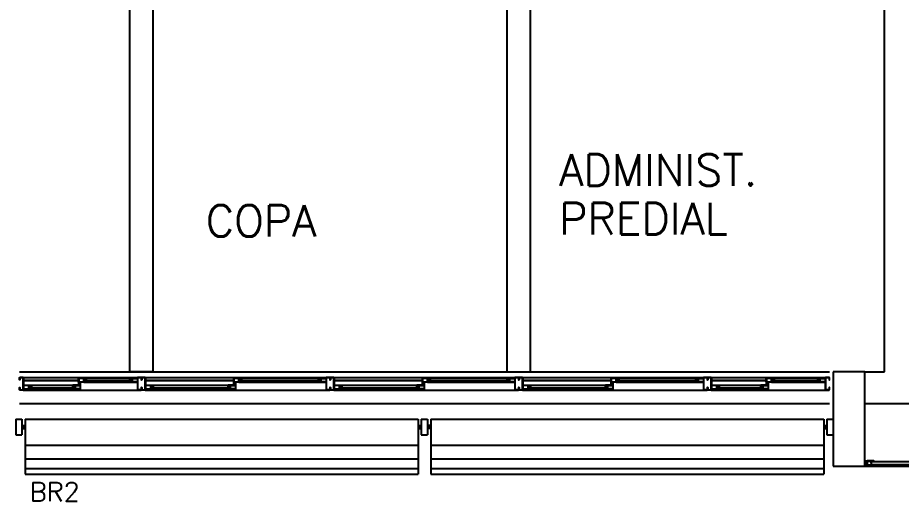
# Model space of a CAD drawing. Header units: millimetres. Extents: x 2686 to 2939, y 1294 to 1441.
# Drawn here: x 2890.71 to 2896.33, y 1348.5 to 1351.58 of the extents above; entities that cross this region are included whole.
import ezdxf

# ---------------------------------------------------------------- set-up
doc = ezdxf.new("R2010")
doc.units = ezdxf.units.MM
for name, color, linetype in [('AR-ALV', 2, 'Continuous'), ('AR-BRISES', 1, 'Continuous'), ('AR-ESQ', 1, 'Continuous'), ('AR-ESTC', 3, 'Continuous'), ('AR-PEITORIL', 1, 'Continuous'), ('BR-LINHAS', 1, 'Continuous'), ('BR-MONTANTE', 242, 'Continuous'), ('BR-PAINEL', 1, 'Continuous'), ('BR-SUPORTE', 1, 'Continuous'), ('BR-TEXTO', 2, 'Continuous'), ('DT-ESQ-BAGUETE-C', 1, 'Continuous'), ('DT-ESQ-BAGUETE-V', 1, 'Continuous'), ('DT-ESQ-CHAPA DOBRADA-V', 1, 'Continuous'), ('DT-ESQ-PERFIL CADEIRA-C', 2, 'Continuous'), ('DT-ESQ-PERFIL CADEIRA-V', 2, 'Continuous'), ('DT-ESQ-PERFIL U SIMPLES-C', 2, 'Continuous'), ('DT-ESQ-PERFIL U-C', 2, 'Continuous'), ('DT-ESQ-PERFIL U-V', 1, 'Continuous'), ('DT-ESQ-VENEZIANA-C', 1, 'Continuous'), ('DT-ESQ-VENEZIANA-V', 1, 'Continuous'), ('DT-ESQ-VIDRO-C', 2, 'Continuous'), ('DT-TXTMOD', 1, 'Continuous'), ('TEXTO', 2, 'Continuous')]:
    doc.layers.add(name, color=color, linetype=linetype)
doc.styles.add('S10', font='simplex.shx', dxfattribs={"height": 0.1})
doc.styles.add('S12', font='simplex.shx', dxfattribs={"width": 1.1, "height": 0.12})
doc.styles.add('UNB-100', font='simplex.shx', dxfattribs={"height": 0.2})

# ---------------------------------------------------------------- blocks, each defined once
blk = doc.blocks.new('EF65-P')
at = {"layer": 'DT-ESQ-BAGUETE-C', "ltscale": 0.1}
for points in [[(0.4225, -0.055), (0.409, -0.055), (0.409, -0.0535), (0.422, -0.0535, 0.414214), (0.4225, -0.053), (0.4225, -0.042, 0.414214), (0.422, -0.0415), (0.409, -0.0415), (0.409, -0.04), (0.4225, -0.04, -0.414214), (0.424, -0.0415), (0.424, -0.0535, -0.414214)], [(0.7015, -0.055), (0.715, -0.055), (0.715, -0.0535), (0.702, -0.0535, -0.414214), (0.7015, -0.053), (0.7015, -0.042, -0.414214), (0.702, -0.0415), (0.715, -0.0415), (0.715, -0.04), (0.7015, -0.04, 0.414214), (0.7, -0.0415), (0.7, -0.0535, 0.414214)], [(1.41, -0.055), (1.3965, -0.055), (1.3965, -0.0535), (1.4095, -0.0535, 0.414214), (1.41, -0.053), (1.41, -0.042, 0.414214), (1.4095, -0.0415), (1.3965, -0.0415), (1.3965, -0.04), (1.41, -0.04, -0.414214), (1.4115, -0.0415), (1.4115, -0.0535, -0.414214)], [(1.9015, -0.055), (1.915, -0.055), (1.915, -0.0535), (1.902, -0.0535, -0.414214), (1.9015, -0.053), (1.9015, -0.042, -0.414214), (1.902, -0.0415), (1.915, -0.0415), (1.915, -0.04), (1.9015, -0.04, 0.414214), (1.9, -0.0415), (1.9, -0.0535, 0.414214)], [(2.61, -0.055), (2.5965, -0.055), (2.5965, -0.0535), (2.6095, -0.0535, 0.414214), (2.61, -0.053), (2.61, -0.042, 0.414214), (2.6095, -0.0415), (2.5965, -0.0415), (2.5965, -0.04), (2.61, -0.04, -0.414214), (2.6115, -0.0415), (2.6115, -0.0535, -0.414214)], [(3.1015, -0.055), (3.115, -0.055), (3.115, -0.0535), (3.102, -0.0535, -0.414214), (3.1015, -0.053), (3.1015, -0.042, -0.414214), (3.102, -0.0415), (3.115, -0.0415), (3.115, -0.04), (3.1015, -0.04, 0.414214), (3.1, -0.0415), (3.1, -0.0535, 0.414214)], [(3.81, -0.055), (3.7965, -0.055), (3.7965, -0.0535), (3.8095, -0.0535, 0.414214), (3.81, -0.053), (3.81, -0.042, 0.414214), (3.8095, -0.0415), (3.7965, -0.0415), (3.7965, -0.04), (3.81, -0.04, -0.414214), (3.8115, -0.0415), (3.8115, -0.0535, -0.414214)], [(4.3015, -0.055), (4.315, -0.055), (4.315, -0.0535), (4.302, -0.0535, -0.414214), (4.3015, -0.053), (4.3015, -0.042, -0.414214), (4.302, -0.0415), (4.315, -0.0415), (4.315, -0.04), (4.3015, -0.04, 0.414214), (4.3, -0.0415), (4.3, -0.0535, 0.414214)], [(4.7975, -0.055), (4.784, -0.055), (4.784, -0.0535), (4.797, -0.0535, 0.414214), (4.7975, -0.053), (4.7975, -0.042, 0.414214), (4.797, -0.0415), (4.784, -0.0415), (4.784, -0.04), (4.7975, -0.04, -0.414214), (4.799, -0.0415), (4.799, -0.0535, -0.414214)], [(5.0765, -0.055), (5.09, -0.055), (5.09, -0.0535), (5.077, -0.0535, -0.414214), (5.0765, -0.053), (5.0765, -0.042, -0.414214), (5.077, -0.0415), (5.09, -0.0415), (5.09, -0.04), (5.0765, -0.04, 0.414214), (5.075, -0.0415), (5.075, -0.0535, 0.414214)], [(0.0735, -0.1), (0.06, -0.1), (0.06, -0.0985), (0.073, -0.0985, 0.414214), (0.0735, -0.098), (0.0735, -0.087, 0.414214), (0.073, -0.0865), (0.06, -0.0865), (0.06, -0.085), (0.0735, -0.085, -0.414214), (0.075, -0.0865), (0.075, -0.0985, -0.414214)], [(0.339, -0.1), (0.3525, -0.1), (0.3525, -0.0985), (0.3395, -0.0985, -0.414214), (0.339, -0.098), (0.339, -0.087, -0.414214), (0.3395, -0.0865), (0.3525, -0.0865), (0.3525, -0.085), (0.339, -0.085, 0.414214), (0.3375, -0.0865), (0.3375, -0.0985, 0.414214)], [(0.8485, -0.1), (0.835, -0.1), (0.835, -0.0985), (0.848, -0.0985, 0.414214), (0.8485, -0.098), (0.8485, -0.087, 0.414214), (0.848, -0.0865), (0.835, -0.0865), (0.835, -0.085), (0.8485, -0.085, -0.414214), (0.85, -0.0865), (0.85, -0.0985, -0.414214)], [(1.3265, -0.1), (1.34, -0.1), (1.34, -0.0985), (1.327, -0.0985, -0.414214), (1.3265, -0.098), (1.3265, -0.087, -0.414214), (1.327, -0.0865), (1.34, -0.0865), (1.34, -0.085), (1.3265, -0.085, 0.414214), (1.325, -0.0865), (1.325, -0.0985, 0.414214)], [(2.0485, -0.1), (2.035, -0.1), (2.035, -0.0985), (2.048, -0.0985, 0.414214), (2.0485, -0.098), (2.0485, -0.087, 0.414214), (2.048, -0.0865), (2.035, -0.0865), (2.035, -0.085), (2.0485, -0.085, -0.414214), (2.05, -0.0865), (2.05, -0.0985, -0.414214)], [(2.5265, -0.1), (2.54, -0.1), (2.54, -0.0985), (2.527, -0.0985, -0.414214), (2.5265, -0.098), (2.5265, -0.087, -0.414214), (2.527, -0.0865), (2.54, -0.0865), (2.54, -0.085), (2.5265, -0.085, 0.414214), (2.525, -0.0865), (2.525, -0.0985, 0.414214)], [(3.2485, -0.1), (3.235, -0.1), (3.235, -0.0985), (3.248, -0.0985, 0.414214), (3.2485, -0.098), (3.2485, -0.087, 0.414214), (3.248, -0.0865), (3.235, -0.0865), (3.235, -0.085), (3.2485, -0.085, -0.414214), (3.25, -0.0865), (3.25, -0.0985, -0.414214)], [(3.7265, -0.1), (3.74, -0.1), (3.74, -0.0985), (3.727, -0.0985, -0.414214), (3.7265, -0.098), (3.7265, -0.087, -0.414214), (3.727, -0.0865), (3.74, -0.0865), (3.74, -0.085), (3.7265, -0.085, 0.414214), (3.725, -0.0865), (3.725, -0.0985, 0.414214)], [(4.4485, -0.1), (4.435, -0.1), (4.435, -0.0985), (4.448, -0.0985, 0.414214), (4.4485, -0.098), (4.4485, -0.087, 0.414214), (4.448, -0.0865), (4.435, -0.0865), (4.435, -0.085), (4.4485, -0.085, -0.414214), (4.45, -0.0865), (4.45, -0.0985, -0.414214)], [(4.714, -0.1), (4.7275, -0.1), (4.7275, -0.0985), (4.7145, -0.0985, -0.414214), (4.714, -0.098), (4.714, -0.087, -0.414214), (4.7145, -0.0865), (4.7275, -0.0865), (4.7275, -0.085), (4.714, -0.085, 0.414214), (4.7125, -0.0865), (4.7125, -0.0985, 0.414214)]]:
    blk.add_lwpolyline(points, format="xyb", close=True, dxfattribs=at)
at = {"layer": 'DT-ESQ-BAGUETE-V', "ltscale": 0.1}
for p, q in [((0.4225, -0.04), (0.7015, -0.04)), ((1.41, -0.04), (1.9015, -0.04)), ((2.61, -0.04), (3.1015, -0.04)), ((3.81, -0.04), (4.3015, -0.04)), ((4.7975, -0.04), (5.0765, -0.04)), ((0.0735, -0.085), (0.339, -0.085)), ((0.8485, -0.085), (1.3265, -0.085)), ((2.0485, -0.085), (2.5265, -0.085)), ((3.2485, -0.085), (3.7265, -0.085)), ((4.4485, -0.085), (4.714, -0.085))]:
    blk.add_line(p, q, dxfattribs=at)
at = {"layer": 'DT-ESQ-CHAPA DOBRADA-V', "ltscale": 0.1}
for p, q in [((0.025, -0.052), (0.374, -0.052)), ((0.025, -0.055), (0.374, -0.055)), ((0.8, -0.052), (1.3615, -0.052)), ((0.8, -0.055), (1.3615, -0.055)), ((2, -0.052), (2.5615, -0.052)), ((2, -0.055), (2.5615, -0.055)), ((3.2, -0.052), (3.7615, -0.052)), ((3.2, -0.055), (3.7615, -0.055)), ((4.4, -0.052), (4.749, -0.052)), ((4.4, -0.055), (4.749, -0.055))]:
    blk.add_line(p, q, dxfattribs=at)
at = {"layer": 'DT-ESQ-PERFIL CADEIRA-C', "ltscale": 0.1}
for p, q in [((0.025, -0.1085), (0.0735, -0.1085)), ((0.3855, -0.1085), (0.339, -0.1085)), ((0.376, -0.0635), (0.4225, -0.0635)), ((0.75, -0.0635), (0.7015, -0.0635)), ((0.8, -0.1085), (0.8485, -0.1085)), ((1.373, -0.1085), (1.3265, -0.1085)), ((1.3635, -0.0635), (1.41, -0.0635)), ((1.95, -0.0635), (1.9015, -0.0635)), ((2, -0.1085), (2.0485, -0.1085)), ((2.573, -0.1085), (2.5265, -0.1085)), ((2.5635, -0.0635), (2.61, -0.0635)), ((3.15, -0.0635), (3.1015, -0.0635)), ((3.2, -0.1085), (3.2485, -0.1085)), ((3.773, -0.1085), (3.7265, -0.1085)), ((3.7635, -0.0635), (3.81, -0.0635)), ((4.35, -0.0635), (4.3015, -0.0635)), ((4.4, -0.1085), (4.4485, -0.1085)), ((4.7605, -0.1085), (4.714, -0.1085)), ((4.751, -0.0635), (4.7975, -0.0635)), ((5.125, -0.0635), (5.0765, -0.0635))]:
    blk.add_line(p, q, dxfattribs=at)
for points in [[(0.4225, -0.062, -1), (0.4225, -0.065), (0.376, -0.065, -0.414214), (0.374, -0.063), (0.374, -0.042, -0.414214), (0.376, -0.04), (0.4075, -0.04, -0.414214), (0.409, -0.0415), (0.409, -0.062)], [(0.409, -0.0635, -0.198913), (0.4079, -0.0631, -0.198913), (0.4075, -0.062), (0.4075, -0.042, 0.414214), (0.407, -0.0415), (0.376, -0.0415, 0.414214), (0.3755, -0.042), (0.3755, -0.063, 0.414214), (0.376, -0.0635)], [(0.7015, -0.065), (0.75, -0.065), (0.75, -0.0635), (0.715, -0.0635, 0.198912), (0.7161, -0.0631, 0.198913), (0.7165, -0.062), (0.7165, -0.042, -0.414214), (0.717, -0.0415), (0.75, -0.0415), (0.75, -0.04), (0.7165, -0.04, 0.414214), (0.715, -0.0415), (0.715, -0.0535), (0.715, -0.055), (0.715, -0.062), (0.7015, -0.062, 1)], [(1.41, -0.062, -1), (1.41, -0.065), (1.3635, -0.065, -0.414214), (1.3615, -0.063), (1.3615, -0.042, -0.414214), (1.3635, -0.04), (1.395, -0.04, -0.414214), (1.3965, -0.0415), (1.3965, -0.062)], [(1.3965, -0.0635, -0.198913), (1.3954, -0.0631, -0.198913), (1.395, -0.062), (1.395, -0.042, 0.414214), (1.3945, -0.0415), (1.3635, -0.0415, 0.414214), (1.363, -0.042), (1.363, -0.063, 0.414214), (1.3635, -0.0635)], [(1.9015, -0.065), (1.95, -0.065), (1.95, -0.0635), (1.915, -0.0635, 0.198912), (1.9161, -0.0631, 0.198913), (1.9165, -0.062), (1.9165, -0.042, -0.414214), (1.917, -0.0415), (1.95, -0.0415), (1.95, -0.04), (1.9165, -0.04, 0.414214), (1.915, -0.0415), (1.915, -0.0535), (1.915, -0.055), (1.915, -0.062), (1.9015, -0.062, 1)], [(2.61, -0.062, -1), (2.61, -0.065), (2.5635, -0.065, -0.414214), (2.5615, -0.063), (2.5615, -0.042, -0.414214), (2.5635, -0.04), (2.595, -0.04, -0.414214), (2.5965, -0.0415), (2.5965, -0.062)], [(2.5965, -0.0635, -0.198913), (2.5954, -0.0631, -0.198913), (2.595, -0.062), (2.595, -0.042, 0.414214), (2.5945, -0.0415), (2.5635, -0.0415, 0.414214), (2.563, -0.042), (2.563, -0.063, 0.414214), (2.5635, -0.0635)], [(3.1015, -0.065), (3.15, -0.065), (3.15, -0.0635), (3.115, -0.0635, 0.198912), (3.1161, -0.0631, 0.198913), (3.1165, -0.062), (3.1165, -0.042, -0.414214), (3.117, -0.0415), (3.15, -0.0415), (3.15, -0.04), (3.1165, -0.04, 0.414214), (3.115, -0.0415), (3.115, -0.0535), (3.115, -0.055), (3.115, -0.062), (3.1015, -0.062, 1)], [(3.81, -0.062, -1), (3.81, -0.065), (3.7635, -0.065, -0.414214), (3.7615, -0.063), (3.7615, -0.042, -0.414214), (3.7635, -0.04), (3.795, -0.04, -0.414214), (3.7965, -0.0415), (3.7965, -0.062)], [(3.7965, -0.0635, -0.198913), (3.7954, -0.0631, -0.198913), (3.795, -0.062), (3.795, -0.042, 0.414214), (3.7945, -0.0415), (3.7635, -0.0415, 0.414214), (3.763, -0.042), (3.763, -0.063, 0.414214), (3.7635, -0.0635)], [(4.3015, -0.065), (4.35, -0.065), (4.35, -0.0635), (4.315, -0.0635, 0.198912), (4.3161, -0.0631, 0.198913), (4.3165, -0.062), (4.3165, -0.042, -0.414214), (4.317, -0.0415), (4.35, -0.0415), (4.35, -0.04), (4.3165, -0.04, 0.414214), (4.315, -0.0415), (4.315, -0.0535), (4.315, -0.055), (4.315, -0.062), (4.3015, -0.062, 1)], [(4.7975, -0.062, -1), (4.7975, -0.065), (4.751, -0.065, -0.414214), (4.749, -0.063), (4.749, -0.042, -0.414214), (4.751, -0.04), (4.7825, -0.04, -0.414214), (4.784, -0.0415), (4.784, -0.062)], [(4.784, -0.0635, -0.198913), (4.7829, -0.0631, -0.198913), (4.7825, -0.062), (4.7825, -0.042, 0.414214), (4.782, -0.0415), (4.751, -0.0415, 0.414214), (4.7505, -0.042), (4.7505, -0.063, 0.414214), (4.751, -0.0635)], [(5.0765, -0.065), (5.125, -0.065), (5.125, -0.0635), (5.09, -0.0635, 0.198912), (5.0911, -0.0631, 0.198913), (5.0915, -0.062), (5.0915, -0.042, -0.414214), (5.092, -0.0415), (5.125, -0.0415), (5.125, -0.04), (5.0915, -0.04, 0.414214), (5.09, -0.0415), (5.09, -0.0535), (5.09, -0.055), (5.09, -0.062), (5.0765, -0.062, 1)], [(0.0735, -0.11), (0.025, -0.11), (0.025, -0.1085), (0.06, -0.1085, -0.198912), (0.0589, -0.1081, -0.198913), (0.0585, -0.107), (0.0585, -0.087, 0.414214), (0.058, -0.0865), (0.025, -0.0865), (0.025, -0.085), (0.0585, -0.085, -0.414214), (0.06, -0.0865), (0.06, -0.0985), (0.06, -0.1), (0.06, -0.107), (0.0735, -0.107, -1)], [(0.339, -0.107, 1), (0.339, -0.11), (0.3855, -0.11, 0.414214), (0.3875, -0.108), (0.3875, -0.087, 0.414214), (0.3855, -0.085), (0.354, -0.085, 0.414214), (0.3525, -0.0865), (0.3525, -0.107)], [(0.3525, -0.1085, 0.198913), (0.3536, -0.1081, 0.198913), (0.354, -0.107), (0.354, -0.087, -0.414214), (0.3545, -0.0865), (0.3855, -0.0865, -0.414214), (0.386, -0.087), (0.386, -0.108, -0.414214), (0.3855, -0.1085)], [(0.8485, -0.11), (0.8, -0.11), (0.8, -0.1085), (0.835, -0.1085, -0.198912), (0.8339, -0.1081, -0.198913), (0.8335, -0.107), (0.8335, -0.087, 0.414214), (0.833, -0.0865), (0.8, -0.0865), (0.8, -0.085), (0.8335, -0.085, -0.414214), (0.835, -0.0865), (0.835, -0.0985), (0.835, -0.1), (0.835, -0.107), (0.8485, -0.107, -1)], [(1.3265, -0.107, 1), (1.3265, -0.11), (1.373, -0.11, 0.414214), (1.375, -0.108), (1.375, -0.087, 0.414214), (1.373, -0.085), (1.3415, -0.085, 0.414214), (1.34, -0.0865), (1.34, -0.107)], [(1.34, -0.1085, 0.198913), (1.3411, -0.1081, 0.198913), (1.3415, -0.107), (1.3415, -0.087, -0.414214), (1.342, -0.0865), (1.373, -0.0865, -0.414214), (1.3735, -0.087), (1.3735, -0.108, -0.414214), (1.373, -0.1085)], [(2.0485, -0.11), (2, -0.11), (2, -0.1085), (2.035, -0.1085, -0.198912), (2.0339, -0.1081, -0.198913), (2.0335, -0.107), (2.0335, -0.087, 0.414214), (2.033, -0.0865), (2, -0.0865), (2, -0.085), (2.0335, -0.085, -0.414214), (2.035, -0.0865), (2.035, -0.0985), (2.035, -0.1), (2.035, -0.107), (2.0485, -0.107, -1)], [(2.5265, -0.107, 1), (2.5265, -0.11), (2.573, -0.11, 0.414214), (2.575, -0.108), (2.575, -0.087, 0.414214), (2.573, -0.085), (2.5415, -0.085, 0.414214), (2.54, -0.0865), (2.54, -0.107)], [(2.54, -0.1085, 0.198913), (2.5411, -0.1081, 0.198913), (2.5415, -0.107), (2.5415, -0.087, -0.414214), (2.542, -0.0865), (2.573, -0.0865, -0.414214), (2.5735, -0.087), (2.5735, -0.108, -0.414214), (2.573, -0.1085)], [(3.2485, -0.11), (3.2, -0.11), (3.2, -0.1085), (3.235, -0.1085, -0.198912), (3.2339, -0.1081, -0.198913), (3.2335, -0.107), (3.2335, -0.087, 0.414214), (3.233, -0.0865), (3.2, -0.0865), (3.2, -0.085), (3.2335, -0.085, -0.414214), (3.235, -0.0865), (3.235, -0.0985), (3.235, -0.1), (3.235, -0.107), (3.2485, -0.107, -1)], [(3.7265, -0.107, 1), (3.7265, -0.11), (3.773, -0.11, 0.414214), (3.775, -0.108), (3.775, -0.087, 0.414214), (3.773, -0.085), (3.7415, -0.085, 0.414214), (3.74, -0.0865), (3.74, -0.107)], [(3.74, -0.1085, 0.198913), (3.7411, -0.1081, 0.198913), (3.7415, -0.107), (3.7415, -0.087, -0.414214), (3.742, -0.0865), (3.773, -0.0865, -0.414214), (3.7735, -0.087), (3.7735, -0.108, -0.414214), (3.773, -0.1085)], [(4.4485, -0.11), (4.4, -0.11), (4.4, -0.1085), (4.435, -0.1085, -0.198912), (4.4339, -0.1081, -0.198913), (4.4335, -0.107), (4.4335, -0.087, 0.414214), (4.433, -0.0865), (4.4, -0.0865), (4.4, -0.085), (4.4335, -0.085, -0.414214), (4.435, -0.0865), (4.435, -0.0985), (4.435, -0.1), (4.435, -0.107), (4.4485, -0.107, -1)], [(4.714, -0.107, 1), (4.714, -0.11), (4.7605, -0.11, 0.414214), (4.7625, -0.108), (4.7625, -0.087, 0.414214), (4.7605, -0.085), (4.729, -0.085, 0.414214), (4.7275, -0.0865), (4.7275, -0.107)], [(4.7275, -0.1085, 0.198913), (4.7286, -0.1081, 0.198913), (4.729, -0.107), (4.729, -0.087, -0.414214), (4.7295, -0.0865), (4.7605, -0.0865, -0.414214), (4.761, -0.087), (4.761, -0.108, -0.414214), (4.7605, -0.1085)]]:
    blk.add_lwpolyline(points, format="xyb", close=True, dxfattribs=at)
at = {"layer": 'DT-ESQ-PERFIL CADEIRA-V', "ltscale": 0.1}
for p, q in [((0.0735, -0.11), (0.339, -0.11)), ((0.4075, -0.065), (0.7015, -0.065)), ((0.8485, -0.11), (1.3265, -0.11)), ((1.395, -0.065), (1.9015, -0.065)), ((2.0485, -0.11), (2.5265, -0.11)), ((2.595, -0.065), (3.1015, -0.065)), ((3.2485, -0.11), (3.7265, -0.11)), ((3.795, -0.065), (4.3015, -0.065)), ((4.4485, -0.11), (4.714, -0.11)), ((4.7825, -0.065), (5.0765, -0.065))]:
    blk.add_line(p, q, dxfattribs=at)
at = {"layer": 'DT-ESQ-PERFIL U SIMPLES-C', "ltscale": 0.1}
for points in [[(0.376, -0.077), (0.384, -0.077), (0.384, -0.0755), (0.376, -0.0755, -0.414214), (0.3755, -0.075), (0.3755, -0.067, -0.414214), (0.376, -0.0665), (0.384, -0.0665), (0.384, -0.065), (0.376, -0.065, 0.414214), (0.374, -0.067), (0.374, -0.075, 0.414214)], [(0.3855, -0.073), (0.3775, -0.073), (0.3775, -0.0745), (0.3855, -0.0745, -0.414214), (0.386, -0.075), (0.386, -0.083, -0.414214), (0.3855, -0.0835), (0.3775, -0.0835), (0.3775, -0.085), (0.3855, -0.085, 0.414214), (0.3875, -0.083), (0.3875, -0.075, 0.414214)], [(1.3635, -0.077), (1.3715, -0.077), (1.3715, -0.0755), (1.3635, -0.0755, -0.414214), (1.363, -0.075), (1.363, -0.067, -0.414214), (1.3635, -0.0665), (1.3715, -0.0665), (1.3715, -0.065), (1.3635, -0.065, 0.414214), (1.3615, -0.067), (1.3615, -0.075, 0.414214)], [(1.373, -0.073), (1.365, -0.073), (1.365, -0.0745), (1.373, -0.0745, -0.414214), (1.3735, -0.075), (1.3735, -0.083, -0.414214), (1.373, -0.0835), (1.365, -0.0835), (1.365, -0.085), (1.373, -0.085, 0.414214), (1.375, -0.083), (1.375, -0.075, 0.414214)], [(2.5635, -0.077), (2.5715, -0.077), (2.5715, -0.0755), (2.5635, -0.0755, -0.414214), (2.563, -0.075), (2.563, -0.067, -0.414214), (2.5635, -0.0665), (2.5715, -0.0665), (2.5715, -0.065), (2.5635, -0.065, 0.414214), (2.5615, -0.067), (2.5615, -0.075, 0.414214)], [(2.573, -0.073), (2.565, -0.073), (2.565, -0.0745), (2.573, -0.0745, -0.414214), (2.5735, -0.075), (2.5735, -0.083, -0.414214), (2.573, -0.0835), (2.565, -0.0835), (2.565, -0.085), (2.573, -0.085, 0.414214), (2.575, -0.083), (2.575, -0.075, 0.414214)], [(3.7635, -0.077), (3.7715, -0.077), (3.7715, -0.0755), (3.7635, -0.0755, -0.414214), (3.763, -0.075), (3.763, -0.067, -0.414214), (3.7635, -0.0665), (3.7715, -0.0665), (3.7715, -0.065), (3.7635, -0.065, 0.414214), (3.7615, -0.067), (3.7615, -0.075, 0.414214)], [(3.773, -0.073), (3.765, -0.073), (3.765, -0.0745), (3.773, -0.0745, -0.414214), (3.7735, -0.075), (3.7735, -0.083, -0.414214), (3.773, -0.0835), (3.765, -0.0835), (3.765, -0.085), (3.773, -0.085, 0.414214), (3.775, -0.083), (3.775, -0.075, 0.414214)], [(4.751, -0.077), (4.759, -0.077), (4.759, -0.0755), (4.751, -0.0755, -0.414214), (4.7505, -0.075), (4.7505, -0.067, -0.414214), (4.751, -0.0665), (4.759, -0.0665), (4.759, -0.065), (4.751, -0.065, 0.414214), (4.749, -0.067), (4.749, -0.075, 0.414214)], [(4.7605, -0.073), (4.7525, -0.073), (4.7525, -0.0745), (4.7605, -0.0745, -0.414214), (4.761, -0.075), (4.761, -0.083, -0.414214), (4.7605, -0.0835), (4.7525, -0.0835), (4.7525, -0.085), (4.7605, -0.085, 0.414214), (4.7625, -0.083), (4.7625, -0.075, 0.414214)]]:
    blk.add_lwpolyline(points, format="xyb", close=True, dxfattribs=at)
at = {"layer": 'DT-ESQ-PERFIL U-C', "ltscale": 0.1}
for points in [[(0, -0.0365, -0.414214), (0.0015, -0.035), (0.0235, -0.035, -0.414214), (0.025, -0.0365), (0.025, -0.1135, -0.414214), (0.0235, -0.115), (0.0015, -0.115, -0.414214), (0, -0.1135), (0, -0.1), (0.0015, -0.1), (0.0015, -0.113, 0.414214), (0.002, -0.1135), (0.023, -0.1135, 0.414214), (0.0235, -0.113), (0.0235, -0.037, 0.414214), (0.023, -0.0365), (0.002, -0.0365, 0.414214), (0.0015, -0.037), (0.0015, -0.05), (0, -0.05)], [(0.775, -0.0365, 0.414214), (0.7735, -0.035), (0.7515, -0.035, 0.414214), (0.75, -0.0365), (0.75, -0.1135, 0.414214), (0.7515, -0.115), (0.7735, -0.115, 0.414214), (0.775, -0.1135), (0.775, -0.1), (0.7735, -0.1), (0.7735, -0.113, -0.414214), (0.773, -0.1135), (0.752, -0.1135, -0.414214), (0.7515, -0.113), (0.7515, -0.037, -0.414214), (0.752, -0.0365), (0.773, -0.0365, -0.414214), (0.7735, -0.037), (0.7735, -0.05), (0.775, -0.05)], [(0.775, -0.0365, -0.414214), (0.7765, -0.035), (0.7985, -0.035, -0.414214), (0.8, -0.0365), (0.8, -0.1135, -0.414214), (0.7985, -0.115), (0.7765, -0.115, -0.414214), (0.775, -0.1135), (0.775, -0.1), (0.7765, -0.1), (0.7765, -0.113, 0.414214), (0.777, -0.1135), (0.798, -0.1135, 0.414214), (0.7985, -0.113), (0.7985, -0.037, 0.414214), (0.798, -0.0365), (0.777, -0.0365, 0.414214), (0.7765, -0.037), (0.7765, -0.05), (0.775, -0.05)], [(1.975, -0.0365, 0.414214), (1.9735, -0.035), (1.9515, -0.035, 0.414214), (1.95, -0.0365), (1.95, -0.1135, 0.414214), (1.9515, -0.115), (1.9735, -0.115, 0.414214), (1.975, -0.1135), (1.975, -0.1), (1.9735, -0.1), (1.9735, -0.113, -0.414214), (1.973, -0.1135), (1.952, -0.1135, -0.414214), (1.9515, -0.113), (1.9515, -0.037, -0.414214), (1.952, -0.0365), (1.973, -0.0365, -0.414214), (1.9735, -0.037), (1.9735, -0.05), (1.975, -0.05)], [(1.975, -0.0365, -0.414214), (1.9765, -0.035), (1.9985, -0.035, -0.414214), (2, -0.0365), (2, -0.1135, -0.414214), (1.9985, -0.115), (1.9765, -0.115, -0.414214), (1.975, -0.1135), (1.975, -0.1), (1.9765, -0.1), (1.9765, -0.113, 0.414214), (1.977, -0.1135), (1.998, -0.1135, 0.414214), (1.9985, -0.113), (1.9985, -0.037, 0.414214), (1.998, -0.0365), (1.977, -0.0365, 0.414214), (1.9765, -0.037), (1.9765, -0.05), (1.975, -0.05)], [(3.175, -0.0365, 0.414214), (3.1735, -0.035), (3.1515, -0.035, 0.414214), (3.15, -0.0365), (3.15, -0.1135, 0.414214), (3.1515, -0.115), (3.1735, -0.115, 0.414214), (3.175, -0.1135), (3.175, -0.1), (3.1735, -0.1), (3.1735, -0.113, -0.414214), (3.173, -0.1135), (3.152, -0.1135, -0.414214), (3.1515, -0.113), (3.1515, -0.037, -0.414214), (3.152, -0.0365), (3.173, -0.0365, -0.414214), (3.1735, -0.037), (3.1735, -0.05), (3.175, -0.05)], [(3.175, -0.0365, -0.414214), (3.1765, -0.035), (3.1985, -0.035, -0.414214), (3.2, -0.0365), (3.2, -0.1135, -0.414214), (3.1985, -0.115), (3.1765, -0.115, -0.414214), (3.175, -0.1135), (3.175, -0.1), (3.1765, -0.1), (3.1765, -0.113, 0.414214), (3.177, -0.1135), (3.198, -0.1135, 0.414214), (3.1985, -0.113), (3.1985, -0.037, 0.414214), (3.198, -0.0365), (3.177, -0.0365, 0.414214), (3.1765, -0.037), (3.1765, -0.05), (3.175, -0.05)], [(4.375, -0.0365, 0.414214), (4.3735, -0.035), (4.3515, -0.035, 0.414214), (4.35, -0.0365), (4.35, -0.1135, 0.414214), (4.3515, -0.115), (4.3735, -0.115, 0.414214), (4.375, -0.1135), (4.375, -0.1), (4.3735, -0.1), (4.3735, -0.113, -0.414214), (4.373, -0.1135), (4.352, -0.1135, -0.414214), (4.3515, -0.113), (4.3515, -0.037, -0.414214), (4.352, -0.0365), (4.373, -0.0365, -0.414214), (4.3735, -0.037), (4.3735, -0.05), (4.375, -0.05)], [(4.375, -0.0365, -0.414214), (4.3765, -0.035), (4.3985, -0.035, -0.414214), (4.4, -0.0365), (4.4, -0.1135, -0.414214), (4.3985, -0.115), (4.3765, -0.115, -0.414214), (4.375, -0.1135), (4.375, -0.1), (4.3765, -0.1), (4.3765, -0.113, 0.414214), (4.377, -0.1135), (4.398, -0.1135, 0.414214), (4.3985, -0.113), (4.3985, -0.037, 0.414214), (4.398, -0.0365), (4.377, -0.0365, 0.414214), (4.3765, -0.037), (4.3765, -0.05), (4.375, -0.05)], [(5.15, -0.0365, 0.414214), (5.1485, -0.035), (5.1265, -0.035, 0.414214), (5.125, -0.0365), (5.125, -0.1135, 0.414214), (5.1265, -0.115), (5.1485, -0.115, 0.414214), (5.15, -0.1135), (5.15, -0.1), (5.1485, -0.1), (5.1485, -0.113, -0.414214), (5.148, -0.1135), (5.127, -0.1135, -0.414214), (5.1265, -0.113), (5.1265, -0.037, -0.414214), (5.127, -0.0365), (5.148, -0.0365, -0.414214), (5.1485, -0.037), (5.1485, -0.05), (5.15, -0.05)]]:
    blk.add_lwpolyline(points, format="xyb", close=True, dxfattribs=at)
at = {"layer": 'DT-ESQ-PERFIL U-V', "ltscale": 0.1}
for p, q in [((0.0235, -0.035), (0.7515, -0.035)), ((0.7985, -0.035), (1.9515, -0.035)), ((1.9985, -0.035), (3.1515, -0.035)), ((3.1985, -0.035), (4.3515, -0.035)), ((4.3985, -0.035), (5.1265, -0.035)), ((0.0235, -0.115), (0.7515, -0.115)), ((0.7985, -0.115), (1.9515, -0.115)), ((1.9985, -0.115), (3.1515, -0.115)), ((3.1985, -0.115), (4.3515, -0.115)), ((4.3985, -0.115), (5.1265, -0.115))]:
    blk.add_line(p, q, dxfattribs=at)
at = {"layer": 'DT-ESQ-VIDRO-C', "ltscale": 0.1}
for points in [[(0.063, -0.105), (0.063, -0.102), (0.3495, -0.102), (0.3495, -0.105)], [(0.7125, -0.06), (0.7125, -0.057), (0.4115, -0.057), (0.4115, -0.06)], [(0.838, -0.105), (0.838, -0.102), (1.337, -0.102), (1.337, -0.105)], [(1.9125, -0.06), (1.9125, -0.057), (1.399, -0.057), (1.399, -0.06)], [(2.038, -0.105), (2.038, -0.102), (2.537, -0.102), (2.537, -0.105)], [(3.1125, -0.06), (3.1125, -0.057), (2.599, -0.057), (2.599, -0.06)], [(3.238, -0.105), (3.238, -0.102), (3.737, -0.102), (3.737, -0.105)], [(4.3125, -0.06), (4.3125, -0.057), (3.799, -0.057), (3.799, -0.06)], [(4.438, -0.105), (4.438, -0.102), (4.7245, -0.102), (4.7245, -0.105)], [(5.0875, -0.06), (5.0875, -0.057), (4.7865, -0.057), (4.7865, -0.06)]]:
    blk.add_lwpolyline(points, close=True, dxfattribs=at)
at = {"layer": 'DT-TXTMOD', "ltscale": 0.1, "style": 'S10', "flags": 3}
for tag, p in [('M01A', (0.025, -0.255)), ('M02A', (0.4253, -0.255)), ('M03A', (0.827, -0.255)), ('M04A', (1.2288, -0.255)), ('M05A', (1.6306, -0.255)), ('M06A', (2.0323, -0.255)), ('M07A', (2.4341, -0.255)), ('M08A', (2.8359, -0.255)), ('M09A', (3.2376, -0.255)), ('M10A', (3.6394, -0.255)), ('M11A', (4.0412, -0.255)), ('M12A', (4.4429, -0.255)), ('M13A', (4.8447, -0.255)), ('M14A', (5.2464, -0.255)), ('M15A', (5.6482, -0.255)), ('M16A', (6.05, -0.255))]:
    blk.add_attdef(tag, p, '', height=0.1, dxfattribs=at)
blk = doc.blocks.new('EF01A-P')
at = {"layer": 'DT-ESQ-BAGUETE-C', "ltscale": 0.1}
for points in [[(0.0015, 0.035), (0.015, 0.035), (0.015, 0.0335), (0.0015, 0.0335), (0.0015, 0.005), (0.015, 0.005), (0.015, 0.0035), (0.0015, 0.0035, -0.414214), (0, 0.005), (0, 0.0335, -0.414214)], [(0.3985, 0.035), (0.385, 0.035), (0.385, 0.0335), (0.3985, 0.0335), (0.3985, 0.005), (0.385, 0.005), (0.385, 0.0035), (0.3985, 0.0035, 0.414214), (0.4, 0.005), (0.4, 0.0335, 0.414214)]]:
    blk.add_lwpolyline(points, format="xyb", close=True, dxfattribs=at)
at = {"layer": 'DT-ESQ-PERFIL CADEIRA-C', "ltscale": 0.1}
for points in [[(0.01, 0.0015), (0.01, 0.003), (0.0015, 0.003, 1), (0.0015, 0), (0.015, 0, 0.414214), (0.0165, 0.0015), (0.0165, 0.0335), (0.043, 0.0335)], [(0.043, 0.0065), (0.018, 0.0065), (0.018, 0.0165), (0.0165, 0.0165), (0.0165, 0.0065, 0.414214), (0.018, 0.005), (0.043, 0.005), (0.0565, 0.005, 1), (0.0565, 0.008), (0.043, 0.008), (0.043, 0.02), (0.043, 0.032), (0.0565, 0.032, 1), (0.0565, 0.035), (0.043, 0.035), (0.0165, 0.035, 0.414214), (0.015, 0.0335), (0.015, 0.0015), (0.0015, 0.0015)], [(0.0415, 0.02), (0.0415, 0.032, -0.414214), (0.043, 0.0335), (0.0565, 0.0335)], [(0.0415, 0.02), (0.0415, 0.008, 0.414214), (0.043, 0.0065), (0.0565, 0.0065)], [(0.357, 0.0065), (0.382, 0.0065), (0.382, 0.0165), (0.3835, 0.0165), (0.3835, 0.0065, -0.414214), (0.382, 0.005), (0.357, 0.005), (0.3435, 0.005, -1), (0.3435, 0.008), (0.357, 0.008), (0.357, 0.02), (0.357, 0.032), (0.3435, 0.032, -1), (0.3435, 0.035), (0.357, 0.035), (0.3835, 0.035, -0.414214), (0.385, 0.0335), (0.385, 0.0015), (0.3985, 0.0015)], [(0.3585, 0.02), (0.3585, 0.032, 0.414214), (0.357, 0.0335), (0.3435, 0.0335)], [(0.3585, 0.02), (0.3585, 0.008, -0.414214), (0.357, 0.0065), (0.3435, 0.0065)], [(0.39, 0.0015), (0.39, 0.003), (0.3985, 0.003, -1), (0.3985, 0), (0.385, 0, -0.414214), (0.3835, 0.0015), (0.3835, 0.0335), (0.357, 0.0335)]]:
    blk.add_lwpolyline(points, format="xyb", dxfattribs=at)
at = {"layer": 'DT-ESQ-PERFIL CADEIRA-V', "ltscale": 0.1}
blk.add_line((0.015, 0), (0.385, 0), dxfattribs=at)
at = {"layer": 'DT-ESQ-VENEZIANA-C', "ltscale": 0.1}
for p, q in [((0.043, 0.0105), (0.357, 0.0105)), ((0.043, 0.009), (0.357, 0.009))]:
    blk.add_line(p, q, dxfattribs=at)
at = {"layer": 'DT-ESQ-VENEZIANA-V', "ltscale": 0.1}
blk.add_line((0.043, 0.031), (0.357, 0.031), dxfattribs=at)
blk = doc.blocks.new('BR-MODULO2')
at = {"layer": 'BR-LINHAS'}
for p, q in [((0.06, -0.2648), (2.56, -0.2648)), ((2.64, -0.2648), (5.14, -0.2648)), ((0.06, -0.3524), (2.56, -0.3524)), ((2.64, -0.3524), (5.14, -0.3524)), ((0.06, -0.4147), (2.56, -0.4147)), ((2.64, -0.4147), (5.14, -0.4147))]:
    blk.add_line(p, q, dxfattribs=at)
at = {"layer": 'BR-MONTANTE'}
for p, q in [((0, -0.1), (0, -0.2)), ((0, -0.1), (0.04, -0.1)), ((0.04, -0.1), (0.04, -0.2)), ((2.5797, -0.1), (2.6197, -0.1)), ((2.5797, -0.1), (2.5797, -0.2)), ((2.6197, -0.1), (2.6197, -0.2)), ((5.16, -0.1), (5.16, -0.2)), ((5.16, -0.1), (5.2, -0.1)), ((5.2, -0.1), (5.2, -0.2)), ((0, -0.2), (0.04, -0.2)), ((2.5797, -0.2), (2.6197, -0.2)), ((5.16, -0.2), (5.2, -0.2))]:
    blk.add_line(p, q, dxfattribs=at)
at = {"layer": 'BR-PAINEL'}
for p, q in [((0.06, -0.1), (2.56, -0.1)), ((0.06, -0.1), (0.06, -0.45)), ((2.56, -0.1), (2.56, -0.45)), ((2.64, -0.1), (2.64, -0.45)), ((2.64, -0.1), (5.14, -0.1)), ((5.14, -0.1), (5.14, -0.45)), ((0.06, -0.45), (2.56, -0.45)), ((2.64, -0.45), (5.14, -0.45))]:
    blk.add_line(p, q, dxfattribs=at)
at = {"layer": 'BR-SUPORTE'}
for p, q in [((0.04, -0.14), (0.06, -0.14)), ((0.04, -0.16), (0.06, -0.16)), ((0.05, -0.14), (0.05, -0.16)), ((2.5597, -0.14), (2.5797, -0.14)), ((2.5597, -0.16), (2.5797, -0.16)), ((2.5697, -0.14), (2.5697, -0.16)), ((2.6397, -0.14), (2.6197, -0.14)), ((2.6397, -0.16), (2.6197, -0.16)), ((2.6297, -0.14), (2.6297, -0.16)), ((5.14, -0.14), (5.16, -0.14)), ((5.14, -0.16), (5.16, -0.16)), ((5.15, -0.14), (5.15, -0.16))]:
    blk.add_line(p, q, dxfattribs=at)

msp = doc.modelspace()

# ---------------------------------------------------------------- linework, layer by layer
at = {"layer": 'AR-ALV'}
for p, q in [((2891.4207, 1349.3249), (2891.4207, 1354.1249)), ((2891.5707, 1349.3249), (2891.5707, 1353.9749)), ((2893.8207, 1349.3249), (2893.8207, 1353.9749)), ((2893.9707, 1349.3249), (2893.9707, 1353.9749)), ((2896.2207, 1349.3249), (2896.2207, 1353.9749)), ((2891.5707, 1349.3249), (2891.4207, 1349.3249)), ((2893.8207, 1349.3249), (2893.9707, 1349.3249)), ((2896.0957, 1349.3249), (2896.2207, 1349.3249)), ((2896.0957, 1349.1249), (2896.4957, 1349.1249))]:
    msp.add_line(p, q, dxfattribs=at)
at = {"layer": 'AR-ESTC'}
for p, q in [((2896.0957, 1349.3249), (2895.8957, 1349.3249)), ((2895.8957, 1349.3249), (2895.8957, 1348.7249)), ((2896.0957, 1348.7249), (2896.0957, 1349.3249)), ((2895.8957, 1348.7249), (2896.0957, 1348.7249))]:
    msp.add_line(p, q, dxfattribs=at)
at = {"layer": 'AR-PEITORIL'}
for p, q in [((2890.7207, 1349.3249), (2895.8707, 1349.3249)), ((2890.7207, 1349.1249), (2895.8707, 1349.1249))]:
    msp.add_line(p, q, dxfattribs=at)

# ---------------------------------------------------------------- block references
at = {"layer": 'AR-BRISES'}
ref = msp.add_blockref('BR-MODULO2', (2890.6957, 1349.1249), dxfattribs=at)
ref.add_attrib('BR', 'BR2', (2890.7842, 1348.5025), dxfattribs={"layer": 'BR-TEXTO', "height": 0.12, "style": 'S12'})
at = {"layer": 'AR-ESQ'}
for name, p in [('EF65-P', (2890.7207, 1349.3249)), ('EF01A-P', (2896.0957, 1348.7249))]:
    msp.add_blockref(name, p, dxfattribs=at)

# ---------------------------------------------------------------- texts
at = {"layer": 'TEXTO', "style": 'UNB-100'}
for s, p in [('ADMINIST.', (2894.1529, 1350.5078)), ('COPA', (2891.9055, 1350.1851)), ('PREDIAL', (2894.1529, 1350.1991))]:
    msp.add_text(s, height=0.2, dxfattribs=at).set_placement(p)

doc.saveas('drawing.dxf')
